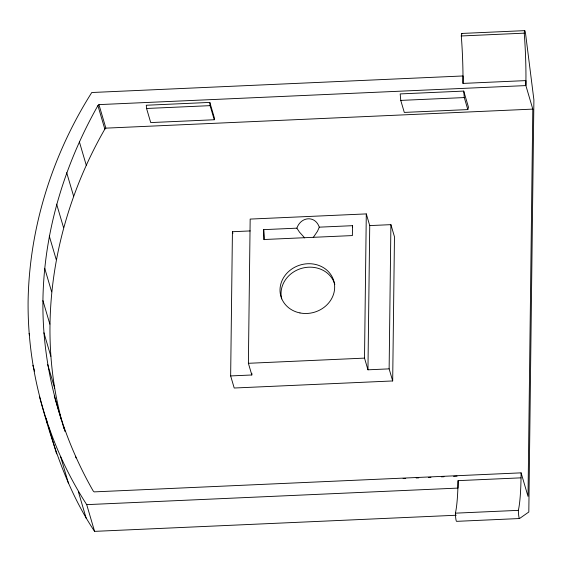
<?xml version="1.0" encoding="UTF-8"?>
<svg xmlns="http://www.w3.org/2000/svg" width="562" height="562" viewBox="0 0 562 562"><rect width="100%" height="100%" fill="white"/><g stroke="black" fill="none" stroke-linecap="round" stroke-linejoin="round"><path stroke-width="0.84" d="M461.297 35.968L524.241 33.158A71.388 8.458 87.4 0 1 525.955 76.615L525.884 85.586L98.94 104.616L97.907 105.6C64.321 164.989 43.836 232.141 42.923 300.6C42.101 367.155 60.211 433.204 93.151 490.914L94.163 491.883L521.1 472.853L528.02 496.379L532.804 109.112L525.884 85.586L525.941 80.598L462.997 83.408L463.011 79.418A71.388 8.458 87.4 0 0 461.297 35.968A6.793 0.808 87.4 0 1 462.119 33.889M230.652 375.929L251.825 374.987L248.383 363.298L250.167 219.082L366.291 213.904L369.733 225.594L390.906 224.652L394.468 236.735L392.683 380.952L234.206 388.019L230.652 375.929L232.429 231.72L250.216 230.926M251.825 374.987L251.846 373.238M296.877 228.165L263.69 229.64L263.571 239.538L352.374 235.576L352.493 225.685L319.307 227.16C315.015 215 300.747 216.742 296.877 228.165L299.448 232.092L304.681 237.895M392.683 380.952L389.129 368.869L367.955 369.81L364.513 358.12L366.291 213.904M367.955 369.81L369.733 225.594M389.129 368.869L390.906 224.652M521.1 472.853L521.037 477.841L458.093 480.643L457.995 488.09L86.71 504.641C47.889 444.472 27.405 372.859 28.1 301.26C29.301 227.491 52.399 154.712 91.768 92.512L463.088 75.961L462.997 83.408M458.093 480.643L458.009 484.409A71.388 8.458 87.4 0 1 455.403 513.162A6.793 0.808 87.4 0 0 456.576 521.346L519.52 518.536L528.814 512.003L533.9 99.874L525.512 33.277A6.793 0.808 87.4 0 0 524.241 33.158M521.037 477.841L520.96 481.599A71.388 8.458 87.4 0 1 518.347 510.359A6.793 0.808 87.4 0 0 519.52 518.536M63.956 428.567C34.444 328.447 53.271 218.78 104.834 129.12L105.867 128.143L532.804 109.112M214.248 119.748L214.579 118.589L209.816 102.41L146.289 105.242L146.57 108.48L150.721 122.579L214.248 119.748L210.097 105.649L209.816 102.41M467.823 109.583L468.49 107.272L463.727 91.086L400.2 93.917L400.755 100.401L404.296 112.414L467.823 109.583L464.289 97.57L463.727 91.086M319.307 227.16L317.474 231.291L313.231 237.515M461.774 33.446L524.725 30.636M146.57 108.48L210.097 105.649M400.755 100.401L464.289 97.57M248.383 363.298L364.513 358.12M403.102 478.557L405.715 478.445M416.154 477.974L418.767 477.862M428.342 477.433L430.949 477.321M441.395 476.85L444.001 476.738M453.576 476.309L457.061 476.154M455.403 513.162L518.347 510.359M39.452 396.603C52.329 443.488 67.278 490.612 94.578 531.364L456.232 515.242M232.429 231.72L232.907 233.328M98.94 104.616L105.867 128.143M97.907 105.6L104.834 129.12M79.397 141.884L86.316 165.411M66.695 172.682L73.615 196.208M56.643 204.147L63.569 227.673M49.301 236.089L56.228 259.616M44.721 268.306L51.641 291.833M42.923 300.6L49.849 324.126M43.92 332.774L50.847 356.294M75.512 456.239L76.003 457.918M47.714 364.619L54.64 388.145M86.71 504.641L94.578 531.364M63.555 426.544L65.044 431.588M54.275 395.936L61.195 419.463M78.329 491.574L86.19 518.297M29.098 333.435L29.589 335.1M60.689 456.899L68.55 483.622M32.891 365.279L34.612 371.124M48.732 427.204L56.6 453.927M46.253 418.24L47.313 423.319M352.493 225.685L352.627 227.181M263.69 229.64L264.098 234.136A27.917 3.309 87.4 0 1 264.554 239.686M281.681 298.9A27.545 24.651 -16.4 0 1 302.012 268.236A27.545 24.651 -16.4 0 1 334.833 284.449M299.968 312.936A27.545 24.651 -16.4 0 0 333.814 280.993A27.545 24.651 -16.4 0 0 288.236 271.882A27.545 24.651 -16.4 0 0 299.968 312.936"/></g></svg>
